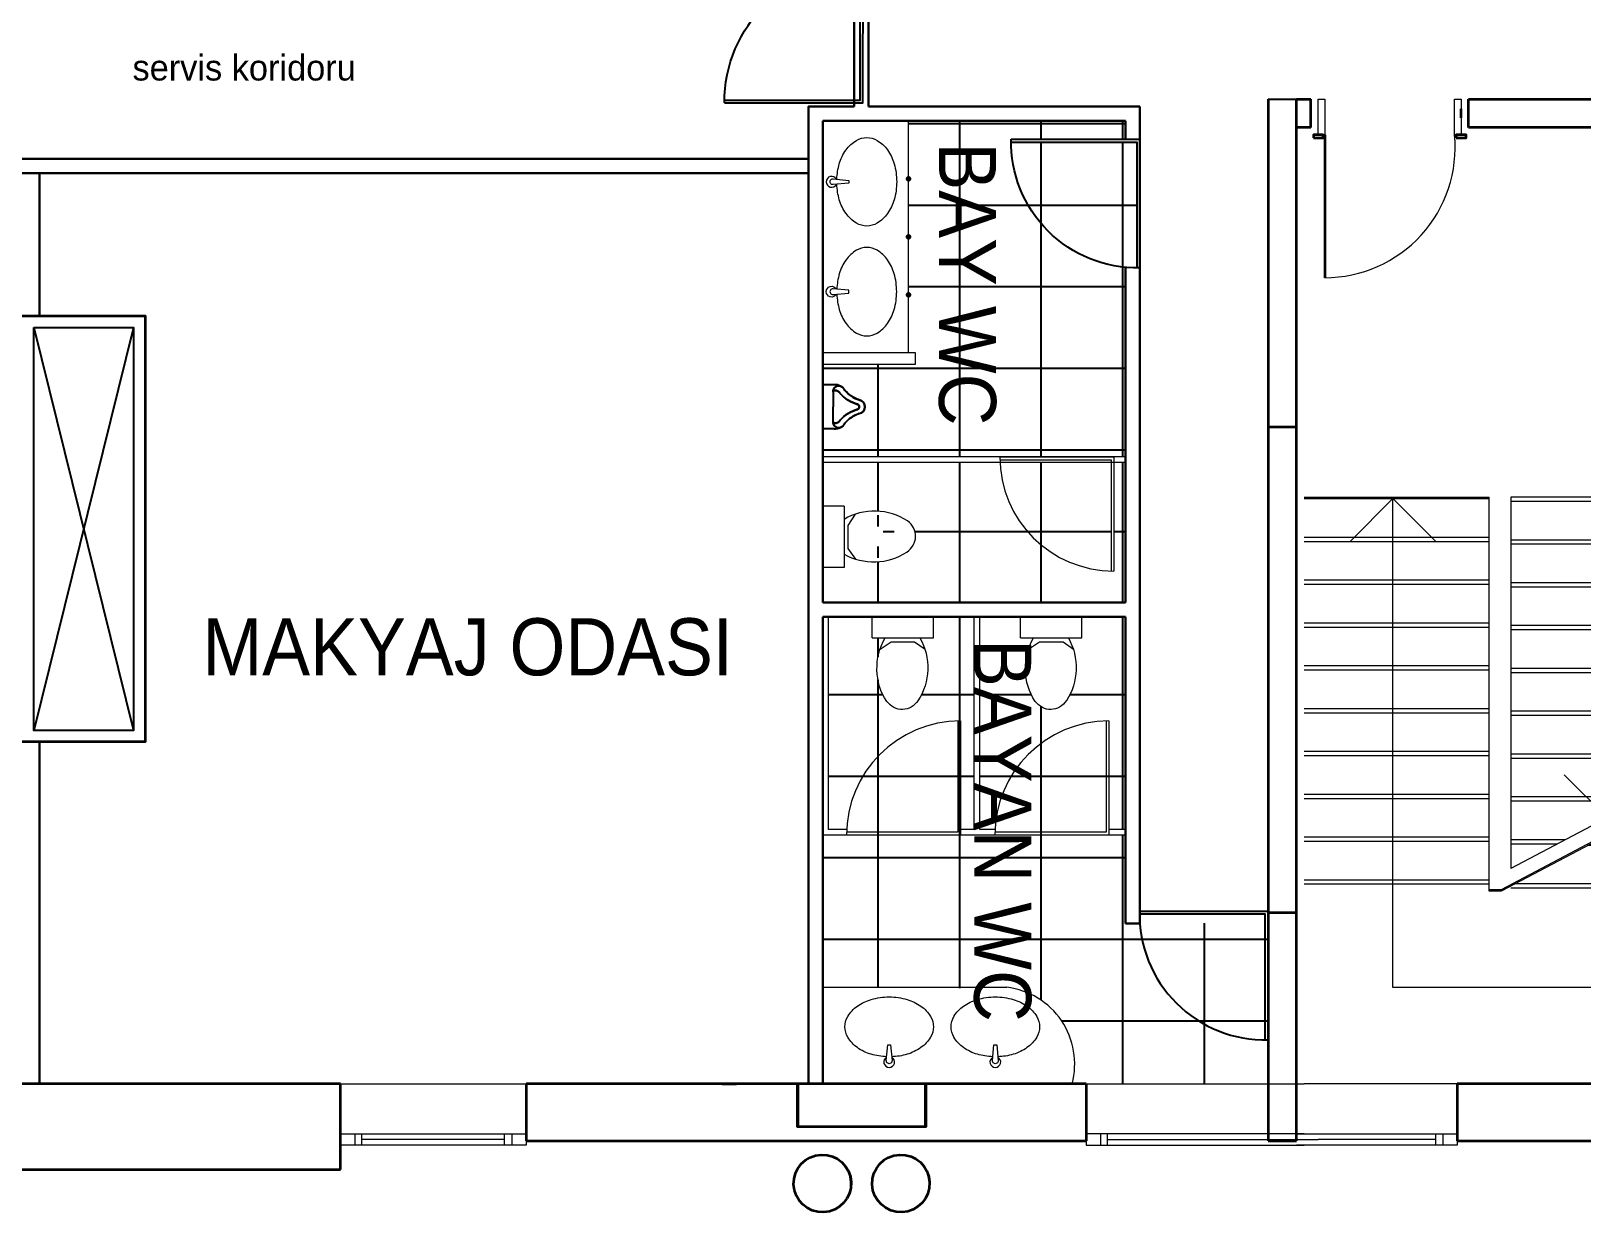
# Model space of a CAD drawing. Header units: millimetres. Extents: x -2729 to 15248, y -12439 to 5292.
# Drawn here: x 6836 to 7923, y -12027 to -11199 of the extents above; entities that cross this region are included whole.
import ezdxf

# ---------------------------------------------------------------- set-up
doc = ezdxf.new("R2010")
doc.units = ezdxf.units.MM
for name, color, linetype, lineweight in [('005_Ном_пера__80', 7, 'Continuous', 13), ('CAM', 155, 'Continuous', 15), ('DUVAR', 7, 'Continuous', 30), ('DUVAR 2_Ном_пера__60', 7, 'Continuous', 35), ('FURNITURE___EQUIPMENT_Ном_пера__60', 7, 'Continuous', 35), ('FURNITURE___EQUIPMENT_Ном_пера__80', 7, 'Continuous', 13), ('kap __Ном_пера__60', 7, 'Continuous', 35), ('kap __Ном_пера__80', 7, 'Continuous', 13), ('KAPI_Ном_пера__60', 7, 'Continuous', 35), ('KAPI_Ном_пера__80', 7, 'Continuous', 13), ('kolon_Ном_пера__60', 7, 'Continuous', 35), ('lavabo_Ном_пера__80', 7, 'Continuous', 13), ('merdiven_Ном_пера__80', 7, 'Continuous', 13), ('mevcut kolonlar_Ном_пера__60', 7, 'Continuous', 35), ('mevcut kolonlar_Ном_пера__80', 7, 'Continuous', 13), ('pencere_Ном_пера__80', 7, 'Continuous', 13), ('STAIRS_Ном_пера__80', 7, 'Continuous', 13), ('tefriş', 7, 'Continuous', 25), ('Стены внутренние_Ном_пера__60', 7, 'Continuous', 35)]:
    doc.layers.add(name, color=color, linetype=linetype, lineweight=lineweight)
for name, color, linetype, lineweight, true_color in [('AYDINLATMA', 7, 'Continuous', 70, 0xfcd703), ('lavabo_Ном_пера__136', 7, 'Continuous', 35, 0x743675), ('mevcut kolonlar_Ном_пера__215', 7, 'Continuous', 35, 0xab23ec)]:
    doc.layers.add(name, color=color, linetype=linetype, lineweight=lineweight, true_color=true_color)
for name, color, linetype in [('BLOCK', 4, 'Continuous'), ('kapı ABD', 55, 'Continuous'), ('tefris', 39, 'Continuous')]:
    doc.layers.add(name, color=color, linetype=linetype)
doc.styles.add('TAKSİM', font='GOTHIC.TTF', dxfattribs={"height": 20})
doc.styles.add('Мой Ариал', font='arial.ttf', dxfattribs={"width": 0.9})
pattern_1 = [(270, (-4e-12, -12635.68), (57.15, -1e-14), []), (0, (-4e-12, -12635.68), (1e-14, 57.15), [])]

# ---------------------------------------------------------------- blocks, each defined once
blk = doc.blocks.new('A$C740F2E1E')
blk.add_line((-360, 720), (-340, 720))
at = {"layer": 'DUVAR 2_Ном_пера__60', "linetype": 'Continuous'}
for p, q in [((-360, 720), (-360, -10)), ((-340, -10), (-340, 720)), ((-330, 700), (-330, 720)), ((-219.6, 700), (-219.6, 720)), ((-330, 700), (-340, 700)), ((-55, 31), (-55, 673.5)), ((-35, 673.5), (-35, 30)), ((-55, 405), (-55, 475)), ((-55, 475), (-38, 475)), ((-38, 475), (-55, 405)), ((-38, 405), (-55, 475)), ((-38, 475), (-38, 405)), ((-38, 405), (-55, 405)), ((-55, 240.8), (-55, 31)), ((-55, 239.8), (-55, 30)), ((-360, -10), (-340, -10)), ((-357.5, -10), (-340, -10))]:
    blk.add_line(p, q, dxfattribs=at)
at = {"layer": 'DUVAR 2_Ном_пера__60', "linetype": 'Continuous', "flags": 128}
for points in [[(-340, 720), (-330, 720)], [(-219.6, 720), (-81.6, 720)], [(-81.6, 700), (-219.6, 700)]]:
    blk.add_lwpolyline(points, dxfattribs=at)
at = {"layer": 'kap __Ном_пера__60', "linetype": 'Continuous'}
blk.add_line((-320.3, 694.8), (-320.3, 594.8), dxfattribs=at)
at = {"layer": 'kap __Ном_пера__80', "linetype": 'Continuous', "flags": 128}
for points in [[(-324.8, 694.8), (-324.8, 719.8), (-320.3, 719.8), (-320.3, 694.8)], [(-229.3, 694.8), (-229.3, 719.8), (-224.8, 719.8), (-224.8, 694.8)]]:
    blk.add_lwpolyline(points, close=True, dxfattribs=at)
at = {"layer": 'kap __Ном_пера__80', "linetype": 'Continuous'}
blk.add_arc((-320.3, 686.2), 91.4, 270, 5.3956, dxfattribs=at)
at = {"layer": 'KAPI_Ном_пера__60', "linetype": 'Continuous'}
blk.add_line((-224.8, 706.8), (-224.8, 713.2), dxfattribs=at)
at = {"layer": 'KAPI_Ном_пера__60', "linetype": 'Continuous', "flags": 128}
for points in [[(-328.3, 692.8), (-321.3, 692.8), (-321.3, 694.8), (-328.3, 694.8)], [(-228.3, 692.8), (-221.3, 692.8), (-221.3, 694.8), (-228.3, 694.8)]]:
    blk.add_lwpolyline(points, close=True, dxfattribs=at)
at = {"layer": 'KAPI_Ном_пера__80', "linetype": 'Continuous'}
blk.add_line((-330, 710), (-330, 700), dxfattribs=at)
at = {"layer": 'kolon_Ном_пера__60', "linetype": 'Continuous', "flags": 128}
blk.add_lwpolyline([(-360, 150), (-340, 150), (-340, 490), (-360, 490)], close=True, dxfattribs=at)
at = {"layer": 'merdiven_Ном_пера__80', "linetype": 'Continuous'}
for p, q in [((-334.8, 441), (-205, 441)), ((-334.8, 440), (-205, 440)), ((-334.8, 440), (-205, 440)), ((-272.5, 440), (-302.5, 410)), ((-272.5, 97.5), (-272.5, 440)), ((-272.5, 440), (-242.5, 410)), ((-205, 166), (-205, 441)), ((-205, 165), (-205, 440)), ((-190, 441), (-190, 180.8)), ((-60.2, 441), (-190, 441)), ((-60.2, 441), (-190, 441)), ((-60.2, 438), (-190, 438)), ((-122.5, 441), (-122.5, 216.5)), ((-334.8, 413), (-205, 413)), ((-334.8, 410), (-205, 410)), ((-60.2, 411), (-190, 411)), ((-60.2, 408), (-190, 408)), ((-334.8, 383), (-205, 383)), ((-60.2, 381), (-190, 381)), ((-334.8, 380), (-205, 380)), ((-60.2, 378), (-190, 378)), ((-334.8, 353), (-205, 353)), ((-334.8, 350), (-205, 350)), ((-60.2, 351), (-190, 351)), ((-60.2, 348), (-190, 348)), ((-334.8, 323), (-205, 323)), ((-334.8, 320), (-205, 320)), ((-60.2, 321), (-190, 321)), ((-60.2, 318), (-190, 318)), ((-334.8, 293), (-205, 293)), ((-334.8, 290), (-205, 290)), ((-60.2, 291), (-190, 291)), ((-60.2, 288), (-190, 288)), ((-334.8, 263), (-205, 263)), ((-60.2, 261), (-190, 261)), ((-334.8, 260), (-205, 260)), ((-60.2, 258), (-190, 258)), ((-60.2, 249.3), (-190, 180.8)), ((-122.5, 216.5), (-152.5, 246.5)), ((-122.5, 216.5), (-92.5, 246.5)), ((-334.8, 233), (-205, 233)), ((-334.8, 230), (-205, 230)), ((-60.2, 238), (-196.7, 166)), ((-60.2, 237), (-196.7, 165)), ((-95, 231), (-190, 231)), ((-55, 230), (-73.5, 230)), ((-100.6, 228), (-190, 228)), ((-60.2, 227), (-79.2, 227)), ((-334.8, 203), (-205, 203)), ((-334.8, 200), (-205, 200)), ((-151.8, 201), (-190, 201)), ((-157.5, 198), (-190, 198)), ((-60.2, 197), (-136.1, 197)), ((-60.2, 200), (-130.4, 200)), ((-122.5, 204.2), (-122.5, 97.5)), ((-334.8, 173), (-205, 173)), ((-334.8, 170), (-205, 170)), ((-196.7, 166), (-205, 166)), ((-196.7, 165), (-205, 165)), ((-60.2, 167), (-190, 167)), ((-60.2, 170), (-187.2, 170)), ((-122.5, 97.5), (-272.5, 97.5))]:
    blk.add_line(p, q, dxfattribs=at)
blk.add_circle((-122.5, 441), 6, dxfattribs=at)
at = {"layer": 'mevcut kolonlar_Ном_пера__60', "linetype": 'Continuous', "flags": 128}
blk.add_lwpolyline([(-360, 150), (-340, 150), (-340, 490), (-360, 490)], close=True, dxfattribs=at)
at = {"layer": 'STAIRS_Ном_пера__80', "linetype": 'Continuous'}
for p, q in [((-340, 30), (-340, 440)), ((-55, 441), (-55, 252.1))]:
    blk.add_line(p, q, dxfattribs=at)
at = {"layer": 'Стены внутренние_Ном_пера__60', "linetype": 'Continuous'}
blk.add_line((-340, 700), (-340, 720), dxfattribs=at)
blk = doc.blocks.new('gaertga')
at = {"lineweight": 5}
for p, q in [((101060.2, 46206.2), (101060.2, 46057.2)), ((101064.2, 46206.2), (101064.2, 46057.2)), ((101166.2, 46206.2), (101166.2, 46057.2)), ((101170.2, 46210.2), (101170.2, 46057.2))]:
    blk.add_line(p, q, dxfattribs=at)
for points in [[(100958.2, 46210.2), (101170.2, 46210.2)], [(100958.2, 46206.2), (100969.7, 46206.2)], [(100969.7, 46130.2), (100969.7, 46210.2), (101049.7, 46210.2)], [(100971.7, 46130.2), (100971.7, 46208.2), (101049.7, 46208.2)], [(101049.6, 46206.2), (101060.2, 46206.2)], [(101064.2, 46206.2), (101073.7, 46206.2)], [(101073.7, 46130.2), (101073.7, 46210.2), (101153.7, 46210.2)], [(101075.7, 46130.2), (101075.7, 46208.2), (101153.7, 46208.2)], [(101153.6, 46206.2), (101166.2, 46206.2)]]:
    blk.add_lwpolyline(points, dxfattribs=at)
for centre in [(100969.7, 46210.2), (101073.7, 46210.2)]:
    blk.add_arc(centre, 80, 270, 360, dxfattribs=at)
at = {"layer": 'lavabo_Ном_пера__80', "linetype": 'Continuous', "lineweight": 5}
for p, q in [((101001.9, 46074.8), (100994.6, 46080)), ((101018.3, 46074.8), (101001.9, 46074.8)), ((101026.1, 46079.9), (101018.3, 46074.8)), ((101105.9, 46074.8), (101098.6, 46080)), ((101122.3, 46074.8), (101105.9, 46074.8)), ((101130.1, 46079.9), (101122.3, 46074.8)), ((100988.7, 46072), (100988.7, 46057.2)), ((101031.7, 46072), (100988.7, 46072)), ((101031.7, 46072), (101031.7, 46057.2)), ((101092.7, 46072), (101092.7, 46057.2)), ((101135.7, 46072), (101092.7, 46072)), ((101135.7, 46072), (101135.7, 46057.2)), ((101031.7, 46057.2), (100988.7, 46057.2)), ((101135.7, 46057.2), (101092.7, 46057.2))]:
    blk.add_line(p, q, dxfattribs=at)
at = {"layer": 'lavabo_Ном_пера__80', "linetype": 'Continuous', "lineweight": 5, "extrusion": (0, 0, -1)}
for centre, major_axis, start_param, end_param in [((101025.6, 46092.9), (0, -37.8), 0.986126, 2.229248), ((101010.6, 46106), (0, 16.2), 5.376133, 7.14913), ((100995.4, 46093.4), (0, 37.8), 0.912345, 2.172319), ((101129.6, 46092.9), (0, -37.8), 0.986126, 2.229248), ((101114.6, 46106), (0, 16.2), 5.376133, 7.14913), ((101099.4, 46093.4), (0, 37.8), 0.912345, 2.172319)]:
    blk.add_ellipse(centre, major_axis=major_axis, ratio=0.870476, start_param=start_param, end_param=end_param, dxfattribs=at)
blk = doc.blocks.new('ryser')
at = {"layer": 'kapı ABD', "color": 7}
for points in [[(101192.4, 46263.8), (101170.1, 46176.6), (101257.3, 46154.3)], [(101194.3, 46263.3), (101172.5, 46178), (101257.8, 46156.2)]]:
    blk.add_lwpolyline(points, dxfattribs=at)
blk.add_arc((101172.5, 46178), 88.1, 344.4118, 76.9385, dxfattribs=at)
blk = doc.blocks.new('lavabo')
at = {"layer": 'lavabo_Ном_пера__136', "linetype": 'Continuous', "lineweight": 5, "flags": 128}
blk.add_lwpolyline([(101240.5, 46116.1, -0.061011), (101251.3, 46114.4, -0.082422), (101261, 46109.7, -0.106824), (101267.7, 46102.4, -0.134143), (101269.7, 46095.2, -0.134143), (101267.7, 46087.9, -0.106824), (101261, 46080.6, -0.082422), (101251.3, 46076, -0.070813), (101238.7, 46074.2, -0.070813), (101226.1, 46076, -0.082422), (101216.5, 46080.6, -0.106824), (101209.7, 46087.9, -0.134143), (101207.7, 46095.2, -0.134143), (101209.7, 46102.4, -0.106824), (101216.5, 46109.7, -0.082422), (101226.1, 46114.4, -0.061011), (101237, 46116.1)], format="xyb", dxfattribs=at)
blk.add_lwpolyline([(101240.7, 46118.8), (101239.7, 46107.8), (101237.7, 46107.8), (101236.7, 46118.8, -1.095033)], format="xyb", close=True, dxfattribs=at)
at = {"layer": 'lavabo_Ном_пера__80', "linetype": 'Continuous', "lineweight": 5}
blk.add_arc((101238.7, 46119.8), 3.77, 298.3615, 241.6385, dxfattribs=at)
blk = doc.blocks.new('WPIS', base_point=(3720, 963.7))
at = {"layer": 'BLOCK'}
for p, q in [((3710, 979.2), (3718, 979.2)), ((3718, 979.2), (3718, 963.7)), ((3710.8, 974.2), (3710.8, 963.7)), ((3710.8, 953.2), (3710.8, 963.7)), ((3718, 948.2), (3718, 963.7)), ((3710, 948.2), (3718, 948.2))]:
    blk.add_line(p, q, dxfattribs=at)
for centre, radius, start, end in [((3709.6, 970.9), 8.35, 87.5411, 148.6798), ((3706.8, 974.4), 4.09, 357.4518, 98.9354), ((3693.3, 963.8), 4.77, 98.7594, 180.8193), ((3686.7, 988), 20.3, 286.7759, 321.173), ((3687, 989.9), 25.3, 285.014, 318.5171), ((3709.6, 970.9), 4.35, 87.5411, 148.6798), ((3709.9, 974.2), 0.986, 1.9676, 81.6475), ((3693.3, 963.6), 4.77, 179.1807, 261.2406), ((3694.4, 963.8), 1.88, 117.1541, 181.9832), ((3694.4, 963.6), 1.88, 178.0168, 242.8459), ((3686.7, 939.5), 20.3, 38.827, 73.2241), ((3687, 937.5), 25.3, 41.4829, 74.986), ((3709.6, 956.5), 8.35, 211.3202, 272.4589), ((3709.6, 956.5), 4.35, 211.3202, 272.4589), ((3706.8, 953), 4.09, 261.0646, 2.5482), ((3709.9, 953.2), 0.986, 278.3525, 358.0324)]:
    blk.add_arc(centre, radius, start, end, dxfattribs=at)
blk = doc.blocks.new('ertye')
at = {"color": 7}
for points in [[(5346.8, 6525.2), (5429.2, 6477.7), (5381.6, 6395.3)], [(5347.8, 6526.9), (5431.8, 6478.4), (5383.3, 6394.3)]]:
    blk.add_lwpolyline(points, dxfattribs=at)
blk.add_arc((5431.8, 6478.4), 97.1, 150, 240, dxfattribs=at)

msp = doc.modelspace()

# ---------------------------------------------------------------- hatches: boundary and pattern name
h = msp.add_hatch()
h.set_pattern_fill('NET', color=253, scale=18, angle=270, style=0)
h.set_pattern_definition(pattern_1)
h.paths.add_polyline_path([(7522.799, -11275.055), (7602.799, -11275.055), (7602.799, -11262.055), (7450.799, -11262.055), (7450.799, -11381.865), (7602.799, -11381.865), (7602.799, -11364.707, -0.3939822)])
h.paths.add_polyline_path([(7610.857, -11365.077), (7610.857, -11276.997), (7522.778, -11276.997, 0.41421356)])
h.paths.add_polyline_path([(7450.799, -11381.865), (7450.799, -11424.647), (7455.799, -11424.647), (7455.799, -11432.647), (7417.801, -11432.647), (7417.801, -11497.647), (7602.799, -11497.647), (7602.799, -11381.865)])
h.paths.add_polyline_path([(7417.801, -11432.647), (7390.799, -11432.647), (7390.799, -11497.647), (7417.801, -11497.647)])
h.paths.add_polyline_path([(7514.899, -11501.647, 0.39240656), (7592.799, -11577.621), (7592.799, -11501.647)], flags=17)
edge = h.paths.add_edge_path()
edge.add_line((7514.899, -11501.647), (7417.801, -11501.647))
edge.add_line((7417.801, -11501.647), (7417.801, -11536.588))
edge.add_ellipse((7426.99, -11568.482), major_axis=(-37.775, 0), ratio=0.87047633, start_angle=232.273498, end_angle=284.078757, ccw=False)
edge.add_ellipse((7439.623, -11553.2), major_axis=(-16.176, 0), ratio=0.87047633, start_angle=128.029719, end_angle=229.614965, ccw=False)
edge.add_ellipse((7426.475, -11538.284), major_axis=(37.775, 0), ratio=0.87047633, start_angle=256.725543, end_angle=307.726496, ccw=False)
edge.add_line((7417.801, -11570.287), (7417.801, -11599.647))
edge.add_line((7417.801, -11599.647), (7602.799, -11599.647))
edge.add_line((7602.799, -11599.647), (7602.799, -11501.647))
edge.add_line((7602.799, -11501.647), (7594.799, -11501.647))
edge.add_line((7594.799, -11501.647), (7594.799, -11577.647))
edge.add_arc((7594.799, -11497.647), 80, 182.865984, 270, ccw=False)
edge = h.paths.add_edge_path()
edge.add_line((7405.626, -11532.147), (7405.626, -11541.364))
edge.add_ellipse((7426.99, -11568.482), major_axis=(-37.775, 0), ratio=0.87047633, start_angle=284.078757, end_angle=304.441462, ccw=False)
edge.add_line((7413.442, -11537.79), (7413.447, -11537.783))
edge.add_ellipse((7426.99, -11568.482), major_axis=(-37.775, 0), ratio=0.87047633, start_angle=284.078757, end_angle=304.441462, ccw=False)
edge.add_line((7417.801, -11536.588), (7417.801, -11501.647))
edge.add_line((7417.801, -11501.647), (7390.799, -11501.647))
edge.add_line((7390.799, -11501.647), (7390.799, -11532.147))
edge.add_line((7390.799, -11532.147), (7405.626, -11532.147))
edge = h.paths.add_edge_path()
edge.add_line((7417.801, -11599.647), (7417.801, -11570.287))
edge.add_ellipse((7426.475, -11538.284), major_axis=(37.775, 0), ratio=0.87047633, start_angle=236.500856, end_angle=256.725543, ccw=False)
edge.add_line((7405.626, -11565.704), (7405.626, -11575.147))
edge.add_line((7405.626, -11575.147), (7390.799, -11575.147))
edge.add_line((7390.799, -11575.147), (7390.799, -11599.647))
edge.add_line((7390.799, -11599.647), (7417.801, -11599.647))
h = msp.add_hatch()
h.set_pattern_fill('NET', color=253, scale=18, angle=270, style=0)
h.set_pattern_definition(pattern_1)
h.paths.add_polyline_path([(7602.799, -11936.864), (7601.649, -11936.864), (7701.649, -11936.864), (7702.799, -11824.238), (7602.799, -11824.586), (7602.799, -11762.647), (7591.342, -11762.647), (7591.342, -11758.647), (7602.799, -11758.647), (7602.799, -11609.647), (7572.299, -11609.647), (7572.299, -11624.473), (7562.856, -11624.473), (7566.354, -11632.462), (7567.796, -11638.615), (7568.298, -11646.657), (7566.938, -11656.153), (7564.536, -11662.912), (7561.444, -11668.436), (7558.149, -11671.94), (7553.926, -11674.117), (7550.353, -11674.647), (7544.626, -11673.248), (7540.918, -11670.479), (7537.036, -11664.48), (7534.43, -11657.749), (7533.303, -11652.718), (7532.753, -11645.837), (7533.718, -11636.753), (7534.939, -11632.292), (7538.524, -11624.461), (7529.299, -11624.461), (7529.299, -11609.647), (7500.799, -11609.647), (7500.799, -11758.647), (7511.442, -11758.647), (7511.342, -11762.647), (7487.342, -11762.647), (7487.342, -11758.647), (7496.799, -11758.647), (7496.799, -11609.647), (7468.299, -11609.647), (7468.299, -11624.473), (7458.856, -11624.473), (7461.143, -11629.127), (7462.354, -11632.462), (7463.692, -11637.983), (7464.14, -11641.394), (7464.318, -11645.322), (7464.165, -11648.968), (7463.532, -11653.535), (7462.69, -11657.062), (7461.7, -11660.094), (7460.112, -11663.808), (7457.603, -11668.198), (7455.777, -11670.489), (7453.031, -11672.711), (7450.252, -11674.014), (7447.504, -11674.592), (7444.699, -11674.535), (7441.96, -11673.839), (7439.666, -11672.706), (7437.332, -11670.891), (7435.627, -11668.951), (7433.4, -11665.199), (7431.936, -11662.052), (7430.862, -11659.148), (7429.891, -11655.689), (7429.146, -11651.659), (7428.765, -11646.866), (7428.854, -11642.876), (7429.254, -11639.266), (7429.828, -11636.254), (7430.939, -11632.292), (7432.082, -11629.274), (7433.178, -11626.911), (7434.517, -11624.473), (7425.299, -11624.473), (7425.299, -11609.647), (7394.799, -11609.647), (7394.799, -11758.647), (7407.442, -11758.647), (7407.342, -11762.647), (7390.799, -11762.647), (7390.799, -11869.238), (7469.626, -11869.238), (7528.519, -11871.015), (7537.07, -11874.058), (7543.302, -11877.893), (7549.099, -11882.369), (7554.027, -11887.365), (7558.084, -11892.634), (7561.853, -11898.901), (7564.606, -11905.695), (7566.316, -11911.384), (7567.054, -11916.511), (7567.644, -11920.688), (7567.417, -11924.931), (7565.453, -11936.864)])

# ---------------------------------------------------------------- linework, layer by layer
at = {"lineweight": 5}
for p, q in [((7450.799, -11424.647), (7450.799, -11262.055)), ((7390.799, -11497.647), (7390.799, -11407.647)), ((7455.799, -11424.647), (7390.799, -11424.647)), ((7390.799, -11432.647), (7455.799, -11432.647)), ((7455.799, -11432.647), (7455.799, -11424.647)), ((7602.799, -11497.647), (7390.799, -11497.647)), ((7602.799, -11501.647), (7390.799, -11501.647))]:
    msp.add_line(p, q, dxfattribs=at)
for p, q in [((6907.799, -11406.864), (6837.796, -11689.288)), ((6837.796, -11406.864), (6907.799, -11689.288))]:
    msp.add_line(p, q)
msp.add_lwpolyline([(6837.796, -11406.864), (6907.799, -11406.864), (6907.799, -11689.288), (6837.796, -11689.288)], close=True)
for points in [[(7514.799, -11497.647), (7594.799, -11497.647), (7594.799, -11577.647)], [(7514.799, -11499.647), (7592.799, -11499.647), (7592.799, -11577.647)]]:
    msp.add_lwpolyline(points, dxfattribs=at)
msp.add_arc((7594.799, -11497.647), 80, 180, 270, dxfattribs=at)
at = {"layer": '005_Ном_пера__80', "linetype": 'Continuous'}
for p, q in [((7052.8, -11936.864), (7182.8, -11936.864)), ((7575.299, -11936.864), (7727.999, -11936.864)), ((7835.299, -11936.864), (7727.999, -11936.864))]:
    msp.add_line(p, q, dxfattribs=at)
at = {"layer": 'AYDINLATMA'}
for p in [(7450.799, -11302.703), (7450.799, -11343.351), (7450.799, -11383.999)]:
    msp.add_point(p, dxfattribs=at)
at = {"layer": 'CAM', "linetype": 'Continuous'}
for p, q in [((7167.8, -11975.864), (7067.8, -11975.864)), ((7590.299, -11975.864), (7737.799, -11975.864)), ((7820.299, -11975.864), (7737.799, -11975.864))]:
    msp.add_line(p, q, dxfattribs=at)
at = {"layer": 'DUVAR', "linetype": 'Continuous'}
for p, q in [((7422.801, -9416.868), (7422.801, -11252.055)), ((7412.801, -9789.102), (7412.801, -11252.055)), ((7422.801, -11252.055), (7612.799, -11252.055)), ((7612.799, -11824.586), (7612.799, -11252.055)), ((7390.799, -11262.055), (7602.799, -11262.055)), ((7602.799, -11275.055), (7602.799, -11262.055)), ((7602.799, -11599.647), (7602.799, -11364.707)), ((7602.799, -11599.647), (7390.799, -11599.647)), ((7602.799, -11609.647), (7390.799, -11609.647)), ((7602.799, -11824.586), (7602.799, -11609.647)), ((7602.799, -11824.586), (7612.799, -11824.586))]:
    msp.add_line(p, q, dxfattribs=at)
for points in [[(7412.801, -11252.055), (7380.799, -11252.055), (7380.799, -11936.864)], [(7390.799, -11262.055), (7390.799, -11599.647)], [(6462.806, -11288.873), (7380.799, -11288.873)], [(6462.806, -11298.873), (7380.799, -11298.873)], [(6841.762, -11298.873), (6841.758, -11398.864)], [(7390.799, -11609.647), (7390.799, -11936.864)], [(6841.758, -11697.288), (6841.758, -11936.864)]]:
    msp.add_lwpolyline(points, dxfattribs=at)
at = {"layer": 'DUVAR 2_Ном_пера__60', "linetype": 'Continuous'}
for p, q in [((7052.8, -11936.864), (5827.714, -11936.864)), ((7052.8, -11996.864), (7052.8, -11936.864)), ((7182.8, -11936.864), (7182.8, -11976.864)), ((7360.3, -11936.864), (7182.8, -11936.864)), ((7575.299, -11936.864), (7360.3, -11936.864)), ((7575.299, -11936.864), (7575.299, -11976.864)), ((7835.299, -11936.864), (7835.299, -11976.864)), ((8150.298, -11936.864), (7835.299, -11936.864)), ((7182.8, -11976.864), (7575.299, -11976.864)), ((7835.299, -11976.864), (8150.298, -11976.864)), ((5743.538, -11996.864), (7052.8, -11996.864))]:
    msp.add_line(p, q, dxfattribs=at)
msp.add_lwpolyline([(6829.796, -11398.864), (6915.799, -11398.864), (6915.799, -11697.288), (6829.796, -11697.288)], dxfattribs=at)
at = {"layer": 'FURNITURE___EQUIPMENT_Ном_пера__60', "linetype": 'Continuous', "flags": 128}
for points in [[(7391.274, -12026.84, -1644.68675645), (7391.323, -12026.838)], [(7446.274, -12026.84, -1644.68675645), (7446.323, -12026.838)]]:
    msp.add_lwpolyline(points, format="xyb", close=True, dxfattribs=at)
at = {"layer": 'FURNITURE___EQUIPMENT_Ном_пера__80', "linetype": 'Continuous'}
for centre, major_axis, start_param, end_param in [((7390.298, -12006.864), (0, -20), 0.05123713, 6.33199037), ((7445.298, -12006.864), (0, -20), 0.05123713, 6.33199037), ((7390.298, -12006.864), (0, -20), 3.83466156, 3.84148554), ((7390.3, -12006.864), (0, 20), 0.6930869, 0.69991088), ((7390.3, -12006.864), (0, 20), 0.6930869, 0.69991088), ((7445.298, -12006.864), (0, -20), 3.83466156, 3.84148554), ((7445.299, -12006.864), (0, 20), 0.6930869, 0.69991088), ((7445.299, -12006.864), (0, 20), 0.6930869, 0.69991088)]:
    msp.add_ellipse(centre, major_axis=major_axis, ratio=0.99996509, start_param=start_param, end_param=end_param, dxfattribs=at)
at = {"layer": 'kolon_Ном_пера__60', "linetype": 'Continuous', "flags": 128}
msp.add_lwpolyline([(7373.221, -11936.864), (7373.221, -11966.864), (7463.221, -11966.864), (7463.221, -11936.864)], close=True, dxfattribs=at)
at = {"layer": 'lavabo_Ном_пера__80', "linetype": 'Continuous', "lineweight": 5}
for p, q in [((7390.799, -11524.147), (7390.799, -11567.147)), ((7405.626, -11532.147), (7390.799, -11532.147)), ((7405.626, -11532.147), (7405.626, -11575.147)), ((7413.444, -11537.787), (7408.358, -11545.588)), ((7408.358, -11545.588), (7408.358, -11561.901)), ((7408.358, -11561.901), (7413.615, -11569.202)), ((7405.626, -11575.147), (7390.799, -11575.147))]:
    msp.add_line(p, q, dxfattribs=at)
for centre, major_axis, start_param, end_param in [((7426.99, -11568.482), (-37.775, 0), 4.0539373, 5.31391143), ((7439.623, -11553.2), (-16.176, 0), 2.23454014, 4.00753715), ((7426.475, -11538.284), (37.775, 0), 4.12771862, 5.37084056)]:
    msp.add_ellipse(centre, major_axis=major_axis, ratio=0.87047633, start_param=start_param, end_param=end_param, dxfattribs=at)
at = {"layer": 'mevcut kolonlar_Ном_пера__215', "linetype": 'Continuous'}
for p, q in [((7391.324, -12026.838), (7391.276, -12026.84)), ((7391.324, -12026.838), (7391.276, -12026.84)), ((7446.324, -12026.838), (7446.276, -12026.84)), ((7446.324, -12026.838), (7446.276, -12026.84))]:
    msp.add_line(p, q, dxfattribs=at)
at = {"layer": 'mevcut kolonlar_Ном_пера__60', "linetype": 'Continuous', "flags": 128}
msp.add_lwpolyline([(7372.8, -11936.864), (7372.8, -11966.864), (7462.799, -11966.864), (7462.799, -11936.864)], close=True, dxfattribs=at)
at = {"layer": 'mevcut kolonlar_Ном_пера__80', "linetype": 'Continuous'}
for centre, major_axis, ratio, start_param, end_param in [((7390.3, -12006.864), (0.005, 20), 0.99996528, 3.19310366, 9.47385689), ((7390.3, -12006.864), (0.005, 20), 0.99996528, 3.19310366, 9.47385689), ((7390.301, -12006.864), (0.008, 20), 0.99996538, 3.19316348, 9.47391671), ((7390.301, -12006.864), (0.008, 20), 0.99996538, 3.19316348, 9.47391671), ((7445.299, -12006.864), (0.005, 20), 0.99996528, 3.19310366, 9.47385689), ((7445.299, -12006.864), (0.005, 20), 0.99996528, 3.19310366, 9.47385689), ((7445.301, -12006.864), (0.008, 20), 0.99996538, 3.19316348, 9.47391671), ((7445.301, -12006.864), (0.008, 20), 0.99996538, 3.19316348, 9.47391671)]:
    msp.add_ellipse(centre, major_axis=major_axis, ratio=ratio, start_param=start_param, end_param=end_param, dxfattribs=at)
at = {"layer": 'pencere_Ном_пера__80', "linetype": 'Continuous'}
for p, q in [((7052.8, -11979.864), (7052.8, -11971.864)), ((7052.8, -11971.864), (7182.8, -11971.864)), ((7062.8, -11971.864), (7062.8, -11979.864)), ((7067.8, -11979.864), (7067.8, -11971.864)), ((7167.8, -11979.864), (7167.8, -11971.864)), ((7172.8, -11971.864), (7172.8, -11979.864)), ((7182.8, -11971.864), (7182.8, -11979.864)), ((7727.999, -11971.864), (7575.299, -11971.864)), ((7575.299, -11971.864), (7575.299, -11979.864)), ((7585.299, -11971.864), (7585.299, -11979.864)), ((7590.299, -11979.864), (7590.299, -11971.864)), ((7722.799, -11971.864), (7835.299, -11971.864)), ((7820.299, -11979.864), (7820.299, -11971.864)), ((7825.299, -11971.864), (7825.299, -11979.864)), ((7835.299, -11971.864), (7835.299, -11979.864)), ((7182.8, -11979.864), (7052.8, -11979.864)), ((7575.299, -11979.864), (7727.999, -11979.864)), ((7835.299, -11979.864), (7722.799, -11979.864))]:
    msp.add_line(p, q, dxfattribs=at)
at = {"layer": 'tefris'}
for p, q in [((7398.799, -11447.032), (7390.799, -11447.032)), ((7390.799, -11447.032), (7390.799, -11462.532)), ((7397.959, -11452.026), (7397.959, -11462.532)), ((7390.799, -11478.032), (7390.799, -11462.532)), ((7397.959, -11473.038), (7397.959, -11462.532)), ((7398.799, -11478.032), (7390.799, -11478.032))]:
    msp.add_line(p, q, dxfattribs=at)
for centre, radius, start, end in [((7402.045, -11451.844), 4.09, 81.064614, 182.548174), ((7398.942, -11452.007), 0.986, 98.352486, 178.032354), ((7399.157, -11455.37), 8.346, 31.320209, 92.458869), ((7399.157, -11455.37), 4.346, 31.320209, 92.458869), ((7421.837, -11436.34), 25.318, 221.482948, 254.985997), ((7422.124, -11438.287), 20.328, 218.826973, 253.224124), ((7421.837, -11488.723), 25.318, 105.014003, 138.517052), ((7414.421, -11462.467), 1.88, 358.016795, 62.845853), ((7414.421, -11462.597), 1.88, 297.154147, 1.983205), ((7415.53, -11462.464), 4.77, 359.180693, 81.240647), ((7415.53, -11462.6), 4.77, 278.759353, 0.819307), ((7402.045, -11473.219), 4.09, 177.451826, 278.935386), ((7398.942, -11473.057), 0.986, 181.967646, 261.647514), ((7399.157, -11469.693), 8.346, 267.541131, 328.679791), ((7399.157, -11469.693), 4.346, 267.541131, 328.679791), ((7422.124, -11486.777), 20.328, 106.775876, 141.173027)]:
    msp.add_arc(centre, radius, start, end, dxfattribs=at)
at = {"layer": 'tefriş', "linetype": 'Continuous', "lineweight": 5}
msp.add_lwpolyline([(7390.799, -11869.238), (7519.719, -11869.238)], dxfattribs=at)
msp.add_arc((7513.187, -11922.933), 54.091, 345.075406, 83.063538, dxfattribs=at)
at = {"layer": 'Стены внутренние_Ном_пера__60', "linetype": 'Continuous'}
msp.add_line((7320.3, -11936.864), (7330.3, -11936.864), dxfattribs=at)

# ---------------------------------------------------------------- block references
at = {"xscale": -1}
for name, p, rotation in [('ertye', (5958.037, -2922.5), 149.9721556448514), ('lavabo', (53516.717, 89856.862), 90)]:
    msp.add_blockref(name, p, dxfattribs=dict(at, rotation=rotation))
msp.add_blockref('A$C740F2E1E', (8062.799, -11966.864))
for p, rotation in [((53516.717, -112543.564), 90), ((108675.96, 34198.189), 180), ((108750.342, 34198.189), 180)]:
    msp.add_blockref('lavabo', p, dxfattribs=dict(rotation=rotation))
at = {"layer": 'DUVAR', "color": 33, "linetype": 'Continuous', "true_color": 0xac9077, "rotation": 180}
msp.add_blockref('gaertga', (108560.998, 34447.568), dxfattribs=at)
at = {"layer": 'kapı ABD', "xscale": -1, "rotation": 75.67515278889529}
msp.add_blockref('ryser', (77385.089, 75324.568), dxfattribs=at)
at = {"layer": 'kapı ABD', "rotation": 194.3248472111048}
msp.add_blockref('ryser', (94302.422, 57956.196), dxfattribs=at)
at = {"layer": 'tefris', "xscale": -1}
msp.add_blockref('WPIS', (7388.799, -11462.532), dxfattribs=at)

# ---------------------------------------------------------------- texts
at = {"style": 'TAKSİM'}
msp.add_text('servis koridoru', height=18, dxfattribs=at).set_placement((6907.004, -11233.893))
at = {"lineweight": 40, "ltscale": 0.005, "char_height": 40, "attachment_point": 8, "rotation": 270, "style": 'Мой Ариал'}
for s, insert in [('BAY WC', (7471.601, -11376.382)), ('BAYAN WC', (7496.254, -11759.344))]:
    msp.add_mtext(s, dxfattribs=dict(at, insert=insert))
at = {"lineweight": 40, "ltscale": 0.005, "insert": (7141.865, -11651.256), "char_height": 40, "attachment_point": 8, "style": 'Мой Ариал'}
msp.add_mtext('MAKYAJ ODASI', dxfattribs=at)

doc.saveas('drawing.dxf')
